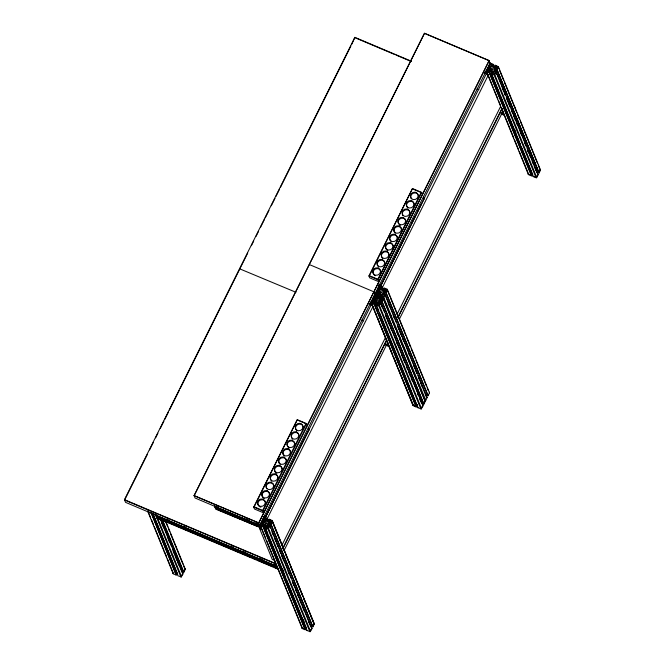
<?xml version="1.0" encoding="UTF-8"?>
<svg xmlns="http://www.w3.org/2000/svg" width="665" height="665" viewBox="0 0 665 665"><rect width="100%" height="100%" fill="white"/><g stroke="black" fill="none" stroke-linecap="round" stroke-linejoin="round"><path stroke-width="1" d="M377.196 292.226L378.003 290.605L377.429 292.309M488.21 69.476L489.024 67.855L488.551 69.434M376.772 294.055L376.698 292.941M487.786 71.305L487.719 70.199M274.936 567.469L277.804 568.683L277.288 567.469L156.358 516.389L155.984 515.034M274.404 560.354L272.251 559.44L259.666 528.609L260.663 526.738L214.978 507.437L214.695 505.766M277.039 566.854L276.831 567.278L275.227 563.355L124.463 499.664L354.869 37.356L411.17 61.138M370.787 302.725L370.937 302.126L413.04 405.442L416.199 407.005L373.946 303.423L374.786 301.735L376.93 302.134L377.371 302.833L375.891 304.753L379.233 305.933L381.012 302.841L380.372 303.082L378.41 301.785L379.765 299.774L381.627 300.563L423.879 404.145L425.334 401.228L425.101 400.596L425.775 400.347L427.229 397.421L383.954 291.361L382.691 293.888L385.201 294.437L383.747 297.363L383.073 297.612L380.081 296.341M375.359 294.354C374.204 295.318 375.309 292.941 375.359 294.354L378.36 295.617M485.99 71.571L486.148 70.972L528.409 174.587L531.402 175.851L531.609 175.435L489.149 72.269L489.989 70.581L492.142 70.98L492.574 71.679L491.094 73.599L533.122 176.582L536.472 177.763L538.243 174.679L494.968 68.62L493.713 71.138L496.215 71.687L494.76 74.613L494.095 74.862L491.094 73.599M268.269 526.946L267.397 524.535L268.743 522.515L312.026 628.575L310.247 631.667L306.906 630.487L264.878 527.495L266.349 525.574L265.917 524.885L263.764 524.486L262.933 526.165L305.177 629.755L302.184 628.492L259.924 524.876L259.774 525.475L214.537 506.364M262.043 523.023L262.8 521.759L262.326 523.338M373.057 300.281L373.813 299.009L373.339 300.588M387.562 342.857L387.845 344.528L388.052 344.113M502.765 111.703L503.056 113.374L503.264 112.959M373.755 297.87L372.882 299.915M377.944 289.466L376.689 291.985M488.966 66.716L487.703 69.235M147.289 454.561L124.613 500.047L275.385 563.745M149.6 449.922L153.299 442.491M155.618 437.853L157.929 433.206M160.24 428.568L163.939 421.144M164.87 419.283L168.569 411.859M169.492 410.006L179.209 390.505M180.14 388.651L247.688 253.116M251.387 245.684L253.697 241.046M256.017 236.407L258.328 231.761M260.638 227.122L264.346 219.691M265.269 217.837L268.968 210.414M271.287 205.768L274.986 198.345M275.909 196.483L279.608 189.06M280.539 187.206L350.862 46.101M351.785 44.239L354.869 37.356M151.387 513.322L176.192 575.034L150.997 512.366M152.717 513.089L177.912 575.765L181.262 576.946L183.033 573.853L160.755 519.265M156.358 516.389L156.508 515.816M277.521 568.957L157.048 518.068L156.882 516.738M164.18 551.618L164.413 552.249M489.664 62.818L490.113 63.009L259.707 525.317L195.086 498.019L194.089 495.558L424.494 33.25L489.116 60.548L489.897 63.449L488.958 61.138M172.8 555.258L172.127 555.508M176.549 547.736L176.316 547.104M214.978 507.437L215.186 507.013L236.856 516.173M181.138 576.613L182.185 574.518M185.103 568.625L185.327 569.257L183.873 572.174L183.656 571.576L181.304 571.052M215.227 508.052L260.456 527.162L260.963 528.384L261.179 527.952L215.66 509.116L215.502 507.786M297.28 419.69L253.706 507.104L254.487 509.016L263.664 512.898L262.675 510.412L254.196 506.83L253.706 507.104L262.883 510.978L306.449 423.563L297.28 419.69L254.196 506.83M412.483 188.536L368.917 275.95L369.698 277.862L378.867 281.744L377.878 279.258L369.408 275.684L368.917 275.95L378.086 279.824L421.66 192.409L412.483 188.536L369.408 275.684M288.028 449.241L288.244 448.808L287.297 448.543A3.965 3.724 -22.2 0 0 284.795 455.691L285.767 455.966A3.965 3.724 -22.2 0 0 288.269 448.817M403.239 218.087L403.456 217.654L402.5 217.388A3.965 3.724 -22.2 0 0 399.998 224.537L400.97 224.812A3.965 3.724 -22.2 0 0 403.472 217.663M262.675 510.412L305.9 423.68L306.449 423.563L307.23 425.475M377.878 279.258L421.103 192.526L421.66 192.409L422.441 194.321M257.588 524.926L260.414 526.123L260.206 526.547L258.702 522.856L489.116 60.548M259.973 525.051L261.021 522.948M262.284 520.421L262.492 520.005L262.741 520.62L261.486 523.139M373.298 297.679L373.506 297.255L374.836 300.563M373.713 296.831L374.761 294.736M375.185 293.897L376.232 291.794L376.548 292.558M376.648 290.954L377.762 294.678M377.487 289.267L377.695 288.851L379.025 292.159M377.903 288.427L378.95 286.324M486.198 71.147L487.245 69.044L487.561 69.808M487.661 68.204L488.783 71.936M488.501 66.525L488.709 66.101L490.038 69.409M488.925 65.685L489.972 63.582M260.348 525.076L261.395 522.973L263.548 523.887L262.5 525.982L260.348 525.076L261.121 526.979M263.157 526.364L261.378 521.95L262.949 526.788M263.814 523.313L262.858 520.03L264.579 520.762L264.695 521.576L263.323 523.28L261.603 522.557M264.238 522.474L263.066 519.614L264.113 517.511L266.266 518.417L267.438 521.277M371.361 302.326L372.408 300.223L374.561 301.137L373.514 303.24L371.361 302.326L374.861 310.912M373.963 304.038L372.4 299.2L374.345 300.53L375.717 298.826L375.6 298.011L373.871 297.28L373.231 297.521L374.486 300.597M375.251 299.724L374.087 296.864L375.135 294.761L377.288 295.676L378.452 298.535M377.978 294.262L376.59 290.796L378.535 292.126L379.906 290.422L379.79 289.608L378.061 288.876L377.421 289.117L378.676 292.193M379.441 291.32L378.277 288.46L379.324 286.357L381.477 287.263L382.25 289.175M486.564 71.172L487.611 69.069L489.764 69.983L488.717 72.086L486.564 71.172L493.181 87.381M488.991 71.512L487.603 68.046L488.384 69.958M487.827 68.653L489.548 69.376L490.92 67.672L490.803 66.857L488.443 66.367L489.698 69.443M489.29 65.71L490.338 63.607L492.491 64.522L491.443 66.616L489.29 65.71L490.454 68.57M371.436 303.373L371.22 303.797L370.721 302.567M486.639 72.219L486.431 72.643L485.924 71.413M299.333 448.576L265.451 517.27L263.614 516.489M300.248 446.73L305.31 436.581M306.224 434.735L309.017 429.848L308.236 427.936M378.817 285.343L380.654 286.116L404.42 237.721M405.342 235.876L410.396 225.726M411.319 223.881L414.993 216.499M417.296 211.886L420.97 204.504M265.219 517.47L371.195 304.836M369.083 304.287L372.192 305.202L371.976 305.642L371.685 303.988M379.964 287.247L486.863 72.751M309.017 429.848L265.451 517.27L264.67 515.358M423.439 196.782L424.22 198.694L380.654 286.116L379.873 284.204M263.406 523.189L263.116 522.391M374.428 300.439L374.636 300.023M489.631 69.285L489.839 68.869M484.577 72.851L487.403 74.048L487.179 74.488L486.68 73.258L484.793 72.46M266.266 518.417L265.219 520.52L263.066 519.614M377.288 295.676L376.24 297.77L374.087 296.864M381.477 287.263L380.43 289.366L378.277 288.46M268.303 521.643L266.698 518.6L265.859 520.279L267.588 521.526L268.444 521.377L269.067 519.091L272.218 520.653L314.321 623.978L312.866 626.895L270.613 523.305L268.743 522.515M379.316 298.893L378.144 296.033L377.72 295.85L376.88 297.538L378.609 298.776L379.466 298.627L380.305 296.947L379.873 296.765L381.56 294.42L379.831 293.182L378.975 293.332L378.136 295.011L379.524 298.477M383.506 290.489L381.91 287.446L381.07 289.125L382.799 290.372L383.655 290.223L384.27 287.937L387.421 289.499L386.041 292.758L428.069 395.742L429.524 392.824L429.291 392.192M494.519 67.747L492.923 64.696L492.083 66.384L493.812 67.622L494.669 67.473L495.284 65.187L498.442 66.758L497.054 70.008L539.082 172.991L540.537 170.074L540.312 169.442M263.365 526.348L263.149 526.771L260.156 525.5L259.924 524.876M266.914 519.307L372.882 306.673M374.378 303.597L374.171 304.021L371.17 302.758L370.937 302.126M378.144 296.033L378.568 295.194L378.136 295.011M382.333 287.629L488.551 74.588M489.581 72.443L489.374 72.867L486.381 71.604L486.148 70.972M493.355 64.879L493.563 64.463L490.57 63.2L489.897 63.449M266.989 525.342L265.942 527.445L268.103 528.351L269.15 526.248L266.989 525.342L268.161 528.201M269.832 524.835L268.668 521.975L269.716 519.872L271.869 520.786L284.711 552.258M378.011 302.592L376.964 304.695L379.117 305.601L380.164 303.498L378.011 302.592L379.175 305.451M380.729 297.13L379.682 299.225L381.835 300.139L382.882 298.036L380.729 297.13L381.901 299.99M382.2 294.188L381.153 296.291L383.306 297.197L384.353 295.094L382.2 294.188L384.079 299.1M384.919 288.718L383.871 290.821L386.024 291.736L387.072 289.632L384.919 288.718L386.481 292.534M493.214 71.438L492.167 73.541L494.319 74.447L495.367 72.344L493.214 71.438L494.768 75.253M495.94 65.976L494.893 68.079L497.046 68.985L498.093 66.882L495.94 65.976L497.495 69.792M264.878 527.495L267.87 528.766L268.544 528.517L269.998 525.591L267.488 525.042M271.869 520.786L270.821 522.889L268.668 521.975M423.879 404.145L381.627 300.563M428.069 395.742L385.816 292.151L383.954 291.361M539.082 172.991L496.838 69.409L494.968 68.62M272.293 520.986L270.838 523.912L270.406 523.729M281.81 545.491L385.467 337.504M397.013 314.337L500.67 106.35M283.099 547.578L386.731 339.632M397.836 317.346L501.942 108.478M282.791 548.891L386.432 340.946M397.994 317.737L502.1 108.861M284.196 550.263L387.836 342.317M399.399 319.109L503.039 111.163M385.949 344.719L388.535 346.216L388.31 344.719M504.02 114.779L503.513 113.574L501.601 112.759M285.16 569.248L284.495 569.498M288.918 561.717L288.685 561.094M396.182 346.498L395.509 346.748M399.931 338.975L400.372 338.094M404.121 330.563L403.888 329.94M511.385 115.344L510.712 115.594M515.134 107.821L514.901 107.19M263.764 524.486L305.8 627.469L304.961 629.157L305.393 629.339M306.906 630.487L307.546 630.245M379.765 299.774L423.04 405.833L421.261 408.917L417.919 407.736L400.23 363.447M533.122 176.582L533.762 176.341M310.131 631.334L311.178 629.24M312.434 626.713L312.641 626.297L310.297 625.773M312.849 625.873L313.897 623.77L310.788 616.147M421.144 408.593L422.192 406.49M423.447 403.971L423.655 403.547L421.311 403.023M423.871 403.123L424.918 401.028L419.856 388.626M426.589 397.662L417.853 375.309M427.637 395.559L427.844 395.143L425.5 394.619M537.395 175.336L536.347 177.439L534.195 176.524M537.603 174.912L538.243 174.679M538.65 172.817L536.53 166.674M539.074 171.969L540.121 169.874L538.176 165.103M487.403 74.048L484.286 73.133M379.707 288.169L379.1 285.75M157.048 518.068L165.942 521.427M536.514 171.869L538.866 172.393M423.73 198.968L424.22 198.694M378.884 286.191L379.549 285.942L382.55 287.214L383.713 290.073M153.258 513.829L155.851 514.693M268.51 521.227L267.338 518.368L264.346 517.096L263.673 517.345L263.897 516.905M417.67 404.578L416.814 404.727L415.974 406.406L416.406 406.589M305.8 627.469L306.648 627.328M259.998 506.913L260.946 507.179M425.5 33.799L489.174 60.698L258.768 523.006L194.147 495.708L424.494 33.25M496.622 69.825L497.054 70.008M485.001 72.036L486.888 72.834M484.502 72.718L487.329 73.915M477.013 88.96L478.925 89.767M355.027 37.739L394.154 54.272M396.057 55.079L411.327 61.529M502.549 112.144L502.998 112.335M501.393 113.183L503.305 113.989M500.87 113.848L503.738 115.062M528.592 174.164L530.03 174.77M531.609 175.435L531.177 175.252L532.017 173.573L489.989 70.581M412.632 188.951L421.103 192.526M378.626 284.903L380.505 285.701M385.609 292.575L386.041 292.758M373.971 291.852L309.35 264.554M381.419 300.979L381.851 301.162L383.306 298.236L383.073 297.612L425.334 401.228M369.59 303.614L371.477 304.412M295.967 292.292L239.824 268.893M361.81 320.106L363.713 320.912M399.698 338.344L400.147 338.535M387.346 343.298L387.795 343.489M386.182 344.337L388.094 345.143M385.667 345.002L388.535 346.216M426.797 397.246L427.229 397.421M423.04 405.833L405.874 364.644M415.542 406.224L413.389 405.318L400.937 374.802M418.127 407.312L418.559 407.495M297.43 420.097L305.9 423.68M262.65 520.454L262.218 520.271L263.772 524.087M194.089 495.558L258.702 522.856M216.574 506.564L218.461 507.362M245.792 518.899L248.619 520.096M255.21 522.881L258.037 524.078M240.564 517.611L243.39 518.8M242.509 518.559L244.396 519.357M247.222 520.554L249.109 521.343M219.641 510.296L222.467 511.493M224.354 512.291L227.181 513.48M229.068 514.278L231.894 515.475M233.781 516.273L236.607 517.461M238.494 518.259L241.32 519.456M243.199 520.246L246.033 521.443M247.912 522.241L258.278 526.622M217.829 509.639L253.639 524.76M255.526 525.558L258.353 526.755M259.666 528.609L261.819 529.523M166.599 519.157L168.511 519.972M183.806 526.431L185.718 527.237M230.655 546.223L233.523 547.436M243.082 551.468L245.95 552.682M260.298 558.741L263.165 559.955M273.681 564.394L275.593 565.2M148.536 511.834L150.789 512.782M276.781 566.239L125.56 502.358L124.463 499.664M155.926 515.317L276.391 566.206M174.671 523.488L177.547 524.702M179.459 525.508L182.326 526.722M220.564 542.873L223.432 544.086M227.264 545.699L229.176 546.505M237.779 550.146L240.647 551.351M242.559 552.166L245.427 553.371M254.986 557.411L257.854 558.625M259.766 559.431L262.633 560.645M159.442 517.179L163.266 518.791M165.178 519.598L168.046 520.811M169.957 521.618L180.473 526.065M182.385 526.871L185.252 528.085M187.164 528.891L190.032 530.105M191.944 530.911L194.812 532.125M196.724 532.931L202.468 535.35M204.379 536.165L207.247 537.37M209.159 538.176L212.027 539.39M213.939 540.196L216.807 541.41M218.719 542.216L224.454 544.643M226.366 545.45L229.234 546.663M231.146 547.47L234.013 548.683M235.925 549.49L241.661 551.908M244.529 553.122L246.441 553.928M253.141 556.763L263.656 561.202M267.48 562.814L270.347 564.028M272.259 564.834L276.083 566.455M156.616 517.004L277.081 567.893M165.868 521.293L157.264 517.661L156.948 516.888M168.735 522.507L172.559 524.12M174.471 524.926L177.339 526.14M179.251 526.946L189.766 531.393M191.678 532.2L194.546 533.405M196.458 534.219L199.334 535.425M201.246 536.239L204.113 537.445M206.025 538.259L211.761 540.678M213.673 541.485L216.541 542.698M218.453 543.505L221.32 544.718M223.232 545.524L226.1 546.738M228.012 547.544L233.748 549.972M235.659 550.778L238.527 551.992M240.439 552.798L243.307 554.003M245.219 554.818L250.963 557.237M253.831 558.45L255.742 559.257M257.654 560.063L260.522 561.277M262.434 562.083L272.949 566.53M275.817 567.744L277.729 568.55M167.854 522.233L183.149 528.7M185.061 529.506L229.043 548.085M230.954 548.891L251.029 557.37M252.941 558.184L255.809 559.39M257.721 560.204L268.244 564.643M270.156 565.45L273.024 566.663M181.711 570.246L183.864 571.152L184.912 569.049L183.739 566.181M182.609 573.679L183.033 573.853M311.594 628.4L312.026 628.575M176.4 574.618L175.967 574.435L176.807 572.756L152.576 513.372M304.528 628.974L302.375 628.059L287.197 590.869M172.967 573.139L173.199 573.77L176.192 575.034M528.409 174.587L528.176 173.956M302.184 628.492L301.952 627.86M498.285 66.458L540.537 170.074M498.093 66.882L498.866 68.794M499.648 70.698L503.538 80.232M504.319 82.144L516.771 112.659M517.553 114.563L519.498 119.334M520.271 121.238L537.395 163.199M495.508 65.793L496.672 68.653M496.838 69.409L513.181 109.459M513.954 111.363L515.126 114.222M515.907 116.134L535.749 164.762M493.563 64.463L495.117 68.279M495.791 71.504L505.516 95.344M506.298 97.256L510.188 106.791M510.961 108.694L526.14 145.884M526.921 147.796L537.428 173.54M492.923 64.696L494.477 68.512M494.486 68.886L496.821 74.605M502.275 87.955L503.438 90.814M504.22 92.726L505.383 95.585M506.938 99.401L508.11 102.26M508.883 104.164L510.055 107.023M511.609 110.839L512.782 113.698M513.555 115.61L515.5 120.373M516.281 122.285L517.445 125.145M520.171 131.82L521.335 134.679M524.843 143.266L526.007 146.125M527.561 149.941L528.733 152.8M529.515 154.704L530.678 157.563M532.233 161.379L533.405 164.238M534.178 166.15L536.123 170.913M527.486 150.124L528.658 152.983M490.57 63.2L491.726 66.035M490.338 63.607L491.502 66.467M494.76 74.613L536.788 177.597M494.095 74.862L536.123 177.846M489.083 66.126L490.246 68.994M490.845 70.44L492.009 73.3M514.693 129.617L515.865 132.476M491.302 73.175L499.864 94.156M500.645 96.059L520.495 144.696M521.269 146.599L532.948 175.211M489.149 72.269L531.402 175.851M488.06 71.039L488.376 71.812M493.962 89.293L497.852 98.827M498.634 100.731L500.579 105.502M501.352 107.406L513.804 137.921M514.585 139.833L518.476 149.367M519.257 151.271L528.21 173.208M387.263 289.2L429.524 392.824M387.072 289.632L389.798 296.307M390.579 298.211L405.758 335.401M406.531 337.313L410.421 346.847M411.203 348.751L415.093 358.294M415.874 360.197L426.381 385.941M427.154 387.853L428.327 390.712M384.495 288.543L385.658 291.403M381.91 287.446L383.464 291.262M384.769 294.254L396.448 322.866M397.221 324.769L417.071 373.406M383.472 291.636L384.636 294.495M388.144 303.074L389.698 306.889M393.198 315.468L394.37 318.336M397.87 326.914L399.033 329.774M399.815 331.685L401.76 336.448M402.541 338.36L403.705 341.22M408.767 353.614L409.54 355.526M413.821 366.008L414.993 368.875M415.775 370.779L416.938 373.639M418.493 377.454L419.665 380.314M420.438 382.225L422.383 386.988M379.549 285.942L380.713 288.785M379.324 286.357L380.488 289.217M383.747 297.363L425.775 400.347M386.033 303.872L386.806 305.775M390.696 315.318L391.477 317.222M403.929 347.737L404.711 349.64M411.327 365.858L412.101 367.762M424.553 398.277L425.334 400.18M382.882 298.036L395.725 329.507M396.506 331.411L398.451 336.182M399.233 338.086L403.123 347.62M403.896 349.532L416.357 380.048M417.13 381.951L419.075 386.722M378.061 288.876L379.233 291.736M379.831 293.182L380.995 296.05M378.975 293.332L380.53 297.147M380.305 296.947L381.078 298.851M378.568 295.194L380.122 299.009M377.047 293.789L377.363 294.562M380.579 302.658L384.47 312.193M385.251 314.104L405.101 362.733M377.72 295.85L378.884 298.718M379.283 300.04L382.392 307.662M385.9 316.249L387.063 319.109M387.845 321.012L389.79 325.784M390.571 327.695L391.735 330.555M396.797 342.949L397.57 344.852M401.851 355.343L403.023 358.202M403.796 360.114L404.968 362.974M406.523 366.789L407.687 369.649M408.468 371.552L410.413 376.324M411.194 378.235L412.358 381.095M417.421 393.489L418.194 395.392M419.756 399.208L420.92 402.067M375.75 295.293L376.905 298.136M373.905 291.702L374.977 294.321M375.135 294.761L376.689 298.577M379.557 305.767L421.585 408.751M373.747 292.292L375.891 297.504M378.884 306.016L420.912 409M374.528 298.834L374.844 299.599M373.871 297.28L375.434 301.095M375.642 301.594L376.806 304.454M376.099 304.329L378.826 311.004M379.599 312.907L399.449 361.544M374.786 301.735L417.919 407.736M372.824 299.383L373.605 301.295M373.007 300.763L374.179 303.622M373.946 303.423L416.199 407.005M372.358 300.962L372.043 300.198L370.995 302.301L413.198 405.741M372.857 302.193L373.173 302.966M375.642 312.816L376.806 315.675M377.587 317.587L379.532 322.35M380.314 324.262L392.766 354.778M393.547 356.681L397.437 366.216M398.21 368.127L400.155 372.89M272.06 520.354L314.321 623.978M285.493 554.161L289.383 563.696M290.156 565.607L302.617 596.123M303.39 598.026L305.335 602.798M306.116 604.701L310.006 614.236M269.716 519.872L270.879 522.74M269.283 519.698L270.065 521.601M270.613 523.305L312.866 626.895M266.698 518.6L267.87 521.46M269.566 525.408L270.73 528.268M271.511 530.18L291.361 578.808M292.135 580.72L311.203 627.444M268.269 522.781L269.433 525.649M272.16 532.324L273.323 535.184M274.878 538.999L276.05 541.859M276.831 543.762L277.995 546.622M279.549 550.437L280.721 553.297M281.495 555.208L283.83 560.928M288.111 571.418L289.283 574.277M292.783 582.864L293.947 585.724M295.509 589.539L296.673 592.399M297.454 594.302L298.618 597.162M299.4 599.074L301.345 603.837M302.118 605.749L304.454 611.468M308.735 621.958L309.907 624.817M264.346 517.096L265.501 519.939M264.113 517.511L265.676 521.327M268.544 528.517L310.572 631.501M264.063 518.251L263.747 517.478L262.7 519.581L264.03 522.889M267.87 528.766L309.898 631.75M264.62 524.336L265.792 527.195M282.633 569.215L283.805 572.075M303.265 619.755L304.429 622.615M265.086 527.079L267.812 533.754M268.585 535.658L285.709 577.619M286.49 579.523L306.332 628.159M261.81 522.133L262.592 524.037M262.933 526.165L305.177 629.755M261.844 524.943L262.151 525.716M261.902 528.891L265.792 538.426M266.574 540.329L286.416 588.966M214.745 505.94L215.061 506.705M215.56 507.935L215.876 508.708M165.876 521.526L185.327 569.257M165.76 522.125L167.713 526.913M168.494 528.825L169.666 531.701M170.448 533.613L182.958 564.261M162.376 519.498L183.873 572.174M161.944 519.315L183.44 571.991M160.714 520.038L171.661 546.854M172.443 548.775L182.218 572.715M161.761 523.164L163.715 527.952M168.021 538.492L169.583 542.316M173.1 550.936L174.272 553.812M175.053 555.724L177.006 560.52M177.788 562.432L178.96 565.308M156.948 516.422L181.578 576.779M156.134 514.893L156.45 515.658M155.502 514.777L180.913 577.029M153.499 515.009L166.009 545.649M166.79 547.569L177.73 574.385M148.37 512.042L150.714 517.794M151.495 519.706L153.449 524.494M154.23 526.414L164.006 550.354M164.787 552.274L166.74 557.062M167.522 558.974L173.382 573.338M147.555 510.886L173.199 573.77M380.771 272.883A3.965 3.724 -22.2 0 1 380.447 273.83M375.185 275.751A3.965 3.724 -22.2 0 1 377.687 268.602L378.659 268.876A3.965 3.724 -22.2 0 1 380.638 270.954M389.15 256.075A3.965 3.724 -22.2 0 0 387.038 252.068L386.066 251.794A3.965 3.724 -22.2 0 0 382.707 258.436M402.982 215.701A3.965 3.724 -22.2 0 1 407.013 209.766L407.986 210.04A3.965 3.724 -22.2 0 1 409.964 212.118M393.406 246.69A3.965 3.724 -22.2 0 0 391.228 243.664L390.255 243.39A3.965 3.724 -22.2 0 0 387.753 250.539M393.339 247.671A3.965 3.724 -22.2 0 1 393.015 248.61M378.518 266.84A3.965 3.724 -22.2 0 1 381.876 260.198L382.849 260.472A3.965 3.724 -22.2 0 1 384.827 262.55M414.287 205.643A3.965 3.724 -22.2 0 0 412.175 201.636L411.203 201.362A3.965 3.724 -22.2 0 0 407.844 208.004M405.575 223.39A3.965 3.724 -22.2 0 0 403.796 218.444L402.824 218.17A3.965 3.724 -22.2 0 0 398.792 224.105M400.322 225.319A3.965 3.724 -22.2 0 1 399.466 224.812M418.476 197.239A3.965 3.724 -22.2 0 0 416.365 193.224L415.392 192.95A3.965 3.724 -22.2 0 0 411.361 198.885M391.087 241.619A3.965 3.724 -22.2 0 1 394.445 234.978L395.417 235.252A3.965 3.724 -22.2 0 1 397.396 237.33M401.718 230.855A3.965 3.724 -22.2 0 0 399.607 226.848L398.634 226.574A3.965 3.724 -22.2 0 0 395.276 233.216M265.568 504.037A3.965 3.724 -22.2 0 0 263.456 500.03L262.484 499.756A3.965 3.724 -22.2 0 0 259.126 506.398M274.013 486.248A3.965 3.724 -22.2 0 0 271.827 483.222L270.863 482.948A3.965 3.724 -22.2 0 0 266.831 488.883M294.562 446.14A3.965 3.724 -22.2 0 0 292.775 441.194L291.81 440.92A3.965 3.724 -22.2 0 0 289.3 448.069M278.136 478.825A3.965 3.724 -22.2 0 0 276.017 474.818L275.052 474.544A3.965 3.724 -22.2 0 0 271.694 481.186M269.757 495.633A3.965 3.724 -22.2 0 1 269.425 496.572M264.163 498.501A3.965 3.724 -22.2 0 1 266.673 491.352L267.638 491.626A3.965 3.724 -22.2 0 1 269.624 493.704M292.642 439.158A3.965 3.724 -22.2 0 1 296 432.516L296.964 432.79A3.965 3.724 -22.2 0 1 298.951 434.86M290.705 453.605A3.965 3.724 -22.2 0 0 288.585 449.598L287.621 449.324A3.965 3.724 -22.2 0 0 284.263 455.966M303.273 428.393A3.965 3.724 -22.2 0 0 301.154 424.378L300.181 424.104A3.965 3.724 -22.2 0 0 296.831 430.745M282.392 469.44A3.965 3.724 -22.2 0 0 280.206 466.406L279.242 466.132A3.965 3.724 -22.2 0 0 276.731 473.289M282.326 470.421A3.965 3.724 -22.2 0 1 281.993 471.36M280.073 464.37A3.965 3.724 -22.2 0 1 283.431 457.728L284.396 458.002A3.965 3.724 -22.2 0 1 286.382 460.08M376.598 291.819L375.55 293.922L377.703 294.828L378.751 292.733L376.598 291.819M416.041 192.443L415.068 192.168A3.965 3.724 -22.2 0 0 412.566 199.317L413.539 199.591A3.965 3.724 -22.2 0 0 416.041 192.443M411.851 200.847L410.879 200.572A3.965 3.724 -22.2 0 0 408.377 207.729L409.349 207.995A3.965 3.724 -22.2 0 0 411.851 200.847M407.662 209.259L406.689 208.985A3.965 3.724 -22.2 0 0 404.187 216.133L405.16 216.408A3.965 3.724 -22.2 0 0 407.662 209.259M399.283 226.067L398.31 225.792A3.965 3.724 -22.2 0 0 395.808 232.941L396.781 233.216A3.965 3.724 -22.2 0 0 399.283 226.067M395.093 234.471L394.121 234.196A3.965 3.724 -22.2 0 0 391.619 241.345L392.591 241.619A3.965 3.724 -22.2 0 0 395.093 234.471M390.904 242.875L389.931 242.6A3.965 3.724 -22.2 0 0 387.429 249.757L388.402 250.023A3.965 3.724 -22.2 0 0 390.904 242.875M386.714 251.287L385.742 251.013A3.965 3.724 -22.2 0 0 383.24 258.161L384.212 258.436A3.965 3.724 -22.2 0 0 386.714 251.287M382.525 259.691L381.56 259.416A3.965 3.724 -22.2 0 0 379.05 266.565L380.023 266.84A3.965 3.724 -22.2 0 0 382.525 259.691M378.335 268.095L377.371 267.82A3.965 3.724 -22.2 0 0 374.861 274.969L375.833 275.244A3.965 3.724 -22.2 0 0 378.335 268.095M300.838 423.597L299.865 423.322A3.965 3.724 -22.2 0 0 297.363 430.471L298.336 430.745A3.965 3.724 -22.2 0 0 300.838 423.597M296.648 432.001L295.676 431.726A3.965 3.724 -22.2 0 0 293.174 438.875L294.146 439.149A3.965 3.724 -22.2 0 0 296.648 432.001M292.459 440.413L291.486 440.139A3.965 3.724 -22.2 0 0 288.984 447.287L289.957 447.562A3.965 3.724 -22.2 0 0 292.459 440.413M284.08 457.221L283.107 456.946A3.965 3.724 -22.2 0 0 280.605 464.095L281.578 464.37A3.965 3.724 -22.2 0 0 284.08 457.221M279.89 465.625L278.918 465.35A3.965 3.724 -22.2 0 0 276.416 472.499L277.388 472.773A3.965 3.724 -22.2 0 0 279.89 465.625M275.701 474.029L274.728 473.754A3.965 3.724 -22.2 0 0 272.226 480.903L273.199 481.177A3.965 3.724 -22.2 0 0 275.701 474.029M271.511 482.441L270.539 482.167A3.965 3.724 -22.2 0 0 268.037 489.315L269.009 489.59A3.965 3.724 -22.2 0 0 271.511 482.441M267.322 490.845L266.349 490.57A3.965 3.724 -22.2 0 0 263.847 497.719L264.82 497.994A3.965 3.724 -22.2 0 0 267.322 490.845M263.132 499.249L262.16 498.974A3.965 3.724 -22.2 0 0 259.658 506.123L260.63 506.398A3.965 3.724 -22.2 0 0 263.132 499.249M381.128 292.683A0.964 0.906 -22.2 0 0 382.217 291.436A0.964 0.906 -22.2 0 0 380.588 291.204A0.964 0.906 -22.2 0 0 381.128 292.683M492.15 69.933A0.964 0.906 -22.2 0 0 493.239 68.695A0.964 0.906 -22.2 0 0 491.61 68.462A0.964 0.906 -22.2 0 0 492.15 69.933M265.925 523.837A0.964 0.906 -22.2 0 0 267.014 522.59A0.964 0.906 -22.2 0 0 265.385 522.357A0.964 0.906 -22.2 0 0 265.925 523.837M376.939 301.087A0.964 0.906 -22.2 0 0 378.028 299.849A0.964 0.906 -22.2 0 0 376.398 299.616A0.964 0.906 -22.2 0 0 376.939 301.087"/></g></svg>
